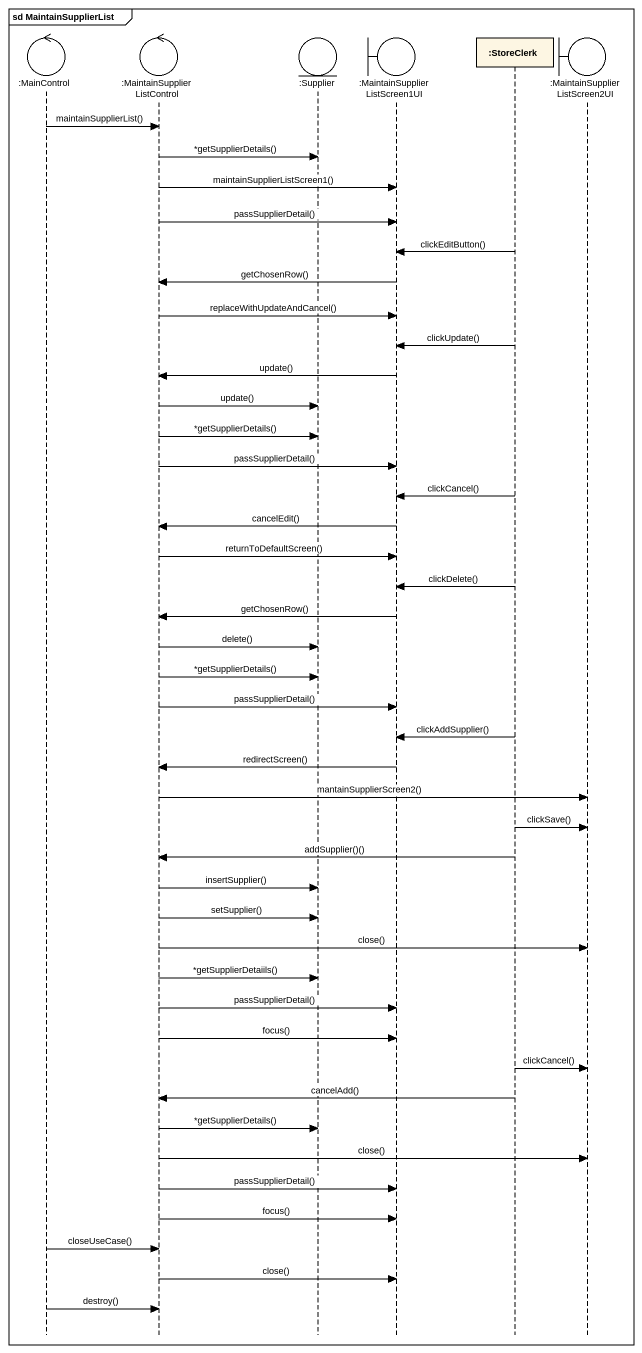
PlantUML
@startuml
mainframe sd MaintainSupplierList
hide footbox
control ":MainControl" as MainControl
control ":MaintainSupplierListControl" as MaintainSupplierListControl
entity ":Supplier" as Supplier
boundary ":MaintainSupplierListScreen1UI" as MaintainSupplierListScreen1U
participant ":StoreClerk" as StoreClerk
boundary ":MaintainSupplierListScreen2UI" as MaintainSupplierListScreen2U

MainControl -> MaintainSupplierListControl : maintainSupplierList()
MaintainSupplierListControl -> Supplier : *getSupplierDetails()
MaintainSupplierListControl -> MaintainSupplierListScreen1U : maintainSupplierListScreen1()
MaintainSupplierListControl -> MaintainSupplierListScreen1U : passSupplierDetail()
StoreClerk -> MaintainSupplierListScreen1U : clickEditButton()
MaintainSupplierListScreen1U -> MaintainSupplierListControl : getChosenRow()
MaintainSupplierListControl -> MaintainSupplierListScreen1U : replaceWithUpdateAndCancel()
StoreClerk -> MaintainSupplierListScreen1U : clickUpdate()
MaintainSupplierListScreen1U -> MaintainSupplierListControl : update()
MaintainSupplierListControl -> Supplier : update()
MaintainSupplierListControl -> Supplier : *getSupplierDetails()
MaintainSupplierListControl -> MaintainSupplierListScreen1U : passSupplierDetail()
StoreClerk -> MaintainSupplierListScreen1U : clickCancel()
MaintainSupplierListScreen1U -> MaintainSupplierListControl : cancelEdit()
MaintainSupplierListControl -> MaintainSupplierListScreen1U : returnToDefaultScreen()
StoreClerk -> MaintainSupplierListScreen1U : clickDelete()
MaintainSupplierListScreen1U -> MaintainSupplierListControl : getChosenRow()
MaintainSupplierListControl -> Supplier : delete()
MaintainSupplierListControl -> Supplier : *getSupplierDetails()
MaintainSupplierListControl -> MaintainSupplierListScreen1U : passSupplierDetail()
StoreClerk -> MaintainSupplierListScreen1U : clickAddSupplier()
MaintainSupplierListScreen1U -> MaintainSupplierListControl : redirectScreen()
MaintainSupplierListControl -> MaintainSupplierListScreen2U : mantainSupplierScreen2()
StoreClerk -> MaintainSupplierListScreen2U : clickSave()
StoreClerk -> MaintainSupplierListControl : addSupplier()()
MaintainSupplierListControl -> Supplier : insertSupplier()
MaintainSupplierListControl -> Supplier : setSupplier()
MaintainSupplierListControl -> MaintainSupplierListScreen2U : close()
MaintainSupplierListControl -> Supplier : *getSupplierDetaiils()
MaintainSupplierListControl -> MaintainSupplierListScreen1U : passSupplierDetail()
MaintainSupplierListControl -> MaintainSupplierListScreen1U : focus()
StoreClerk -> MaintainSupplierListScreen2U : clickCancel()
StoreClerk -> MaintainSupplierListControl : cancelAdd()
MaintainSupplierListControl -> Supplier : *getSupplierDetails()
MaintainSupplierListControl -> MaintainSupplierListScreen2U : close()
MaintainSupplierListControl -> MaintainSupplierListScreen1U : passSupplierDetail()
MaintainSupplierListControl -> MaintainSupplierListScreen1U : focus()
MainControl -> MaintainSupplierListControl : closeUseCase()
MaintainSupplierListControl -> MaintainSupplierListScreen1U : close()
MainControl -> MaintainSupplierListControl : destroy()
@enduml
